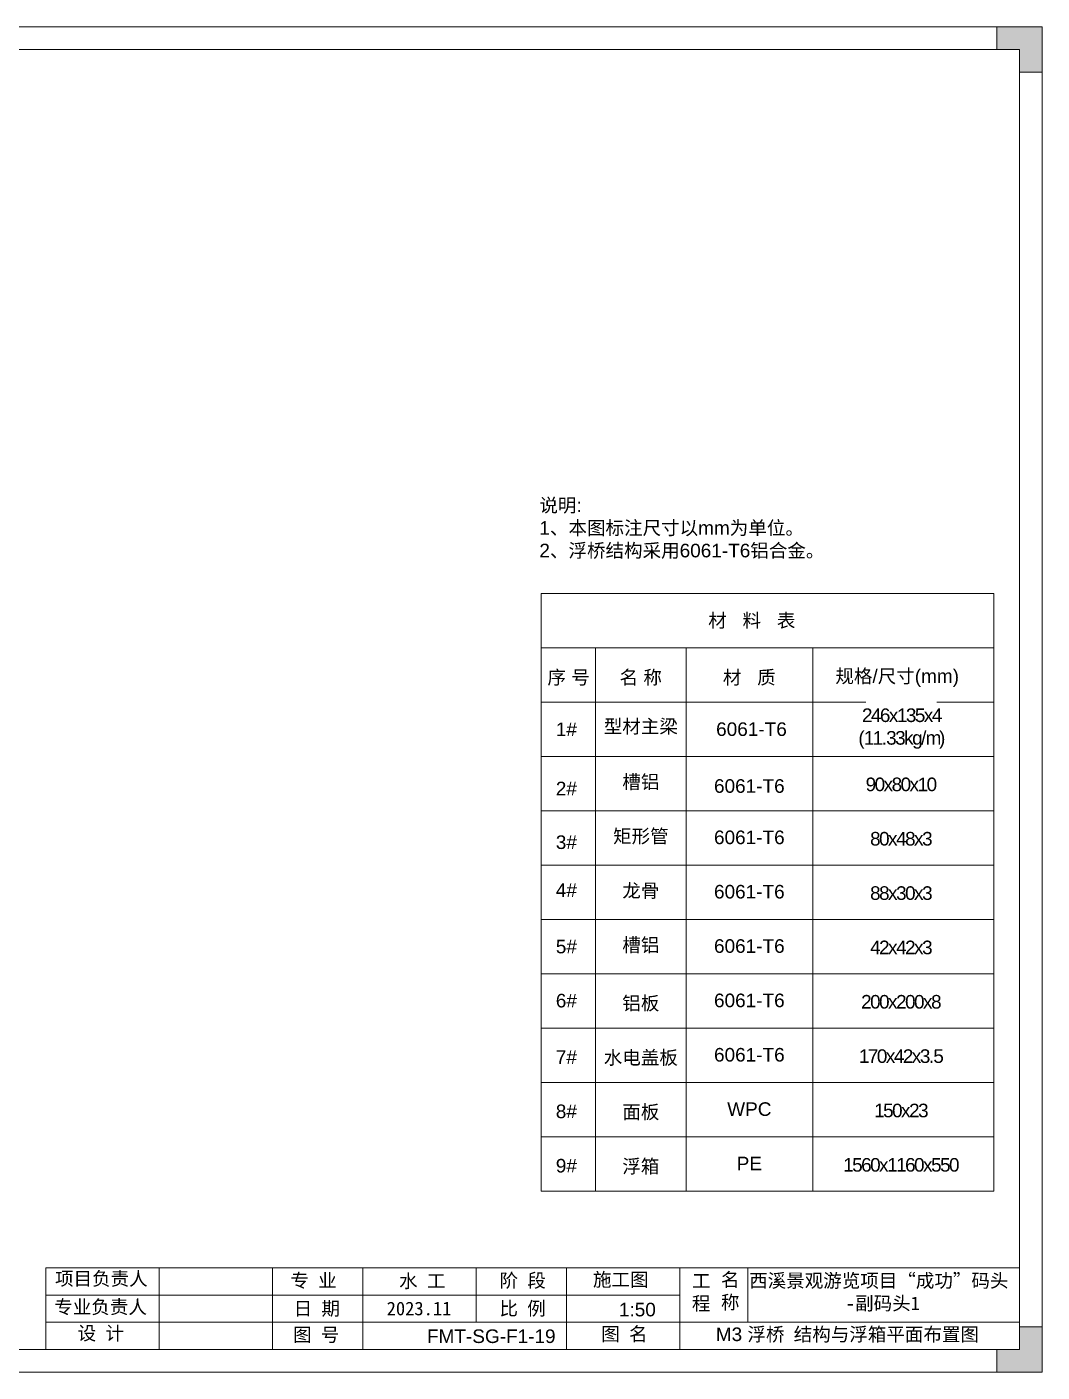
# Model space of a CAD drawing. Header units: millimetres. Extents: x 136606 to 1229059, y 82794 to 127566.
# Drawn here: x 941216 to 952426, y 112490 to 127340 of the extents above; entities that cross this region are included whole.
import ezdxf

# ---------------------------------------------------------------- set-up
doc = ezdxf.new("R2010")
doc.units = ezdxf.units.MM
doc.layers.add('图框', color=7, linetype='Continuous', lineweight=13)
doc.layers.add('文本', color=3, linetype='Continuous', lineweight=13)
doc.styles.add('Arial', font='arial.ttf')
doc.styles.get("Standard").update_dxf_attribs({"font": 'arial.ttf'})

# ---------------------------------------------------------------- blocks, each defined once
blk = doc.blocks.new('GW-TK')
at = {"layer": '图框', "linetype": 'Continuous', "lineweight": 0}
h = blk.add_hatch(color=256, dxfattribs=at)
h.dxf.hatch_style = 1
h.paths.add_polyline_path([(927593.55, 464715.01), (927593.55, 464710.01), (927598.55, 464710.01), (927598.55, 464705.01), (927603.55, 464705.01), (927603.55, 464715.01)])
h = blk.add_hatch(color=256, dxfattribs=at)
h.dxf.hatch_style = 1
h.paths.add_polyline_path([(927603.55, 464418.01), (927603.55, 464428.01), (927598.55, 464428.01), (927598.55, 464423.01), (927593.55, 464423.01), (927593.55, 464418.01)])
at = {"layer": '图框', "linetype": 'Continuous'}
for p, q in [((927383.55, 464441.02), (927383.55, 464423.01)), ((927408.55, 464441.02), (927408.55, 464423.01)), ((927433.55, 464441.02), (927433.55, 464423.01)), ((927453.55, 464441.02), (927453.55, 464423.01)), ((927478.55, 464441.02), (927478.55, 464429.01)), ((927498.55, 464441.02), (927498.55, 464423.01)), ((927523.55, 464441.02), (927523.55, 464423.01)), ((927538.55, 464441.02), (927538.55, 464429.01)), ((927383.55, 464435.01), (927523.55, 464435.01)), ((927451.56, 464429.01), (927383.55, 464429.01)), ((927383.55, 464429.01), (927598.55, 464429.01))]:
    blk.add_line(p, q, dxfattribs=at)
at = {"layer": '图框'}
for points in [[(927183.55, 464715.01), (927603.55, 464715.01), (927603.55, 464418.01), (927183.55, 464418.01)], [(927188.55, 464710.01), (927598.55, 464710.01), (927598.55, 464423.01), (927188.55, 464423.01)]]:
    blk.add_lwpolyline(points, close=True, dxfattribs=at)
at = {"layer": '图框', "linetype": 'Continuous', "lineweight": 0}
for points in [[(927598.55, 464705.01), (927598.55, 464710.01), (927593.55, 464710.01), (927593.55, 464715.01), (927603.55, 464715.01), (927603.55, 464705.01)], [(927598.55, 464428.01), (927598.55, 464423.01), (927593.55, 464423.01), (927593.55, 464418.01), (927603.55, 464418.01), (927603.55, 464428.01)]]:
    blk.add_lwpolyline(points, close=True, dxfattribs=at)
at = {"layer": '图框', "linetype": 'Continuous'}
blk.add_lwpolyline([(927383.55, 464441.02), (927598.55, 464441.02)], dxfattribs=at)
at = {"layer": '图框', "linetype": 'Continuous', "char_height": 3, "attachment_point": 1}
for s, width, heights, insert in [('{\\fSimSun|b0|i0|c134|p2;项目负责人}', 26.0225, [0], (927385.56, 464440.15)), ('{\\fSimSun|b0|i0|c134|p2;名 称}', 5.2119, [0], (927532.62, 464439.93)), ('{\\fSimSun|b0|i0|c134|p2;专 业}', 12.8345, [0], (927437.53, 464439.73)), ('{\\fSimSun|b0|i0|c134|p2;阶 段}', 17.4775, [0], (927483.73, 464439.73)), ('{\\fSimSun|b0|i0|c134|p2;工 程}', 5.2119, [0], (927526.21, 464439.66)), ('{\\fSimSun|b0|i0|c134|p2;专业负责人}', 24.6361, [2.04], (927385.39, 464433.9)), ('{\\fSimSun|b0|i0|c134|p2;日 期}', 11.224, [0], (927438.25, 464433.55)), ('{\\fSimSun|b0|i0|c134|p2;比 例}', 10.9146, [0], (927483.71, 464433.55)), ('{\\fSimSun|b0|i0|c134|p2;设 计}', 16.2353, [0], (927390.55, 464428.09)), ('{\\fSimSun|b0|i0|c134|p2;图 号}', 23.6261, [0], (927438.11, 464427.75)), ('{\\fSimSun|b0|i0|c134|p2;图 名}', 12.066, [0], (927506.19, 464427.94))]:
    blk.add_mtext_dynamic_manual_height_columns(s, width=width, gutter_width=17.5, heights=heights, dxfattribs=dict(at, insert=insert))
at = {"layer": '图框', "color": 3, "linetype": 'Continuous', "char_height": 3, "attachment_point": 1}
for s, width, insert in [('\\pt9;{\\fSimSun|b0|i0|c134|p2;施工图}', 18.6303, (927504.36, 464439.94)), ('{\\fSimSun|b0|i0|c134|p2;水 工}', 11.224, (927461.55, 464439.63)), ('\\pi0.39911,t9.39911;{\\fSimSun|b0|i0|c134|p2;西溪景观游览项目“成功”码头\\P\\pi21.75744,t30.75744;-副码头1}', 60.0149, (927538.45, 464439.71)), ('{\\fSimSun|b0|i0|c134|p2;2023.11}', 11.224, (927458.8, 464433.55))]:
    blk.add_mtext_dynamic_manual_height_columns(s, width=width, gutter_width=17.5, heights=[0], dxfattribs=dict(at, insert=insert))

msp = doc.modelspace()

# ---------------------------------------------------------------- linework, layer by layer
at = {"layer": '文本'}
for p, q in [((946895.1523, 121086.8316), (946895.1523, 114486.8513)), ((946895.1523, 121086.8316), (951895.0869, 121086.8316)), ((951895.0869, 121086.8316), (951895.0869, 114486.8513)), ((951895.0869, 121086.8316), (951895.0869, 114486.8513)), ((951895.0869, 121086.8316), (951895.0869, 114486.8513)), ((946895.1523, 120486.8513), (951895.0869, 120486.8513)), ((947495.126, 120486.8513), (947495.126, 114486.8513)), ((948495.1, 120486.8513), (948495.1, 114486.8513)), ((949895.0767, 120486.8513), (949895.0767, 114486.8513)), ((946895.1523, 119886.8513), (951895.0869, 119886.8513)), ((946895.1523, 119286.8513), (951895.0869, 119286.8513)), ((946895.1523, 118686.8513), (951895.0869, 118686.8513)), ((946895.1523, 118086.8513), (951895.0869, 118086.8513)), ((946895.1523, 117486.8513), (951895.0869, 117486.8513)), ((946895.1523, 116886.8513), (951895.0869, 116886.8513)), ((946895.1523, 116286.8513), (951895.0869, 116286.8513)), ((946895.1523, 115686.8513), (951895.0869, 115686.8513)), ((946895.1523, 115086.8513), (951895.0869, 115086.8513)), ((946895.1523, 114486.8513), (951895.0869, 114486.8513))]:
    msp.add_line(p, q, dxfattribs=at)

# ---------------------------------------------------------------- block references
at = {"xscale": 50, "yscale": 50, "zscale": 50}
msp.add_blockref('GW-TK', (-45427750.9613, -23108410.2232), dxfattribs=at)

# ---------------------------------------------------------------- texts
at = {"layer": '文本', "insert": (946875.297, 122134.7404), "char_height": 150, "attachment_point": 1, "style": 'Arial'}
msp.add_mtext_dynamic_manual_height_columns('{\\fSimSun|b0|i0|c134|p2;说明}:\\P1{\\fSimSun|b0|i0|c134|p2;、本图标注尺寸以}mm{\\fSimSun|b0|i0|c134|p2;为单位。\\P}2{\\fSimSun|b0|i0|c134|p2;、浮桥结构采用}6061-T6{\\fSimSun|b0|i0|c134|p2;铝合金。}', width=4070.735014, gutter_width=12.5, heights=[0], dxfattribs=at)
at = {"layer": '文本', "char_height": 150, "attachment_point": 5, "style": 'Arial'}
for s, insert in [(' 材   料   表 ', (949191.9267, 120779.3323)), ('序 号', (947198.3843, 120151.2729)), ('名 称', (947994.6654, 120151.2729)), ('材   质', (949192.8147, 120151.2729)), ('规格/尺寸(mm)', (950826.4932, 120151.2729)), ('型材主梁', (947995.6179, 119610.4471)), ('1#', (947173.3692, 119586.2746)), ('6061-T6', (949217.2969, 119586.8655)), ('槽铝', (947995.6179, 118997.431)), ('2#', (947173.3692, 118932.6567)), ('6061-T6', (949193.7678, 118959.2682)), ('3#', (947173.3692, 118339.0393)), ('{\\fSimSun|b0|i0|c134|p2;矩形管}', (947995.6179, 118397.431)), ('6061-T6', (949193.7678, 118392.5931)), ('4#', (947173.3692, 117811.0395)), ('龙骨', (947995.6179, 117797.431)), ('6061-T6', (949193.7678, 117792.5931)), ('5#', (947173.3692, 117187.3282)), ('槽铝', (947995.6179, 117197.431)), ('6061-T6', (949193.7678, 117192.5931)), ('6#', (947173.3692, 116589.9081)), ('铝板', (947995.6179, 116553.8913)), ('6061-T6', (949193.7678, 116592.5931)), ('7#', (947173.3692, 115967.8066)), ('{\\fSimSun|b0|i0|c134|p2;水电盖板}', (947995.6179, 115953.8913)), ('6061-T6', (949193.7678, 115992.5931)), ('8#', (947173.3692, 115367.8066)), ('面板', (947995.6179, 115353.8913)), ('WPC', (949193.7678, 115392.5931)), ('9#', (947173.3692, 114767.8066)), ('浮箱', (947995.6179, 114753.8913)), ('PE', (949193.7678, 114792.5931))]:
    msp.add_mtext(s, dxfattribs=dict(at, insert=insert))
at = {"layer": '文本', "color": 6}
note = msp.add_mtext_dynamic_manual_height_columns('{\\C256;1:50\\P}', width=120, gutter_width=0, heights=[124.0928, 0], dxfattribs=dict(at, insert=(947633.4442, 113255.7656), char_height=150, attachment_point=1, style='Arial'))
note = msp.add_mtext_dynamic_manual_height_columns('{\\C256;FMT-SG-F1-19\\P}', width=120, gutter_width=0, heights=[124.0928, 0], dxfattribs=dict(at, insert=(945514.1196, 112961.437), char_height=150, attachment_point=1, style='Arial'))
at = {"layer": '文本', "color": 6, "insert": (948823.3145, 112982.523), "char_height": 150, "attachment_point": 1, "style": 'Arial'}
msp.add_mtext_dynamic_manual_height_columns('M3 {\\fSimSun|b0|i0|c134|p2;浮桥 结构与浮箱平面布置图}', width=3958.058362, gutter_width=18.75, heights=[0], dxfattribs=at)

# ---------------------------------------------------------------- next in the draw order: texts
at = {"layer": '文本', "char_height": 150, "attachment_point": 5, "style": 'Arial', "bg_fill": 2}
for s, insert, width in [('{\\T0.85;246x135x4 (11.33kg/m) }', (950872.6869, 119594.0382), 628.473709), ('{\\T0.85;42x42x3}', (950863.6981, 117177.3051), 445.612602)]:
    msp.add_mtext(s, dxfattribs=dict(at, insert=insert, width=width))
for s, insert in [('{\\T0.85;90x80x10}', (950863.6981, 118977.3051)), ('{\\T0.85;80x48x3}', (950863.6981, 118377.3051)), ('{\\T0.85;88x30x3}', (950863.6981, 117777.3051)), ('{\\T0.85;200x200x8}', (950863.6981, 116577.3051)), ('{\\T0.85;170x42x3.5}', (950863.6981, 115977.3051)), ('{\\T0.85;150x23}', (950863.6981, 115377.3051)), ('{\\T0.85;1560x1160x550}', (950863.6981, 114777.3051))]:
    msp.add_mtext(s, dxfattribs=dict(at, insert=insert))

doc.saveas('drawing.dxf')
